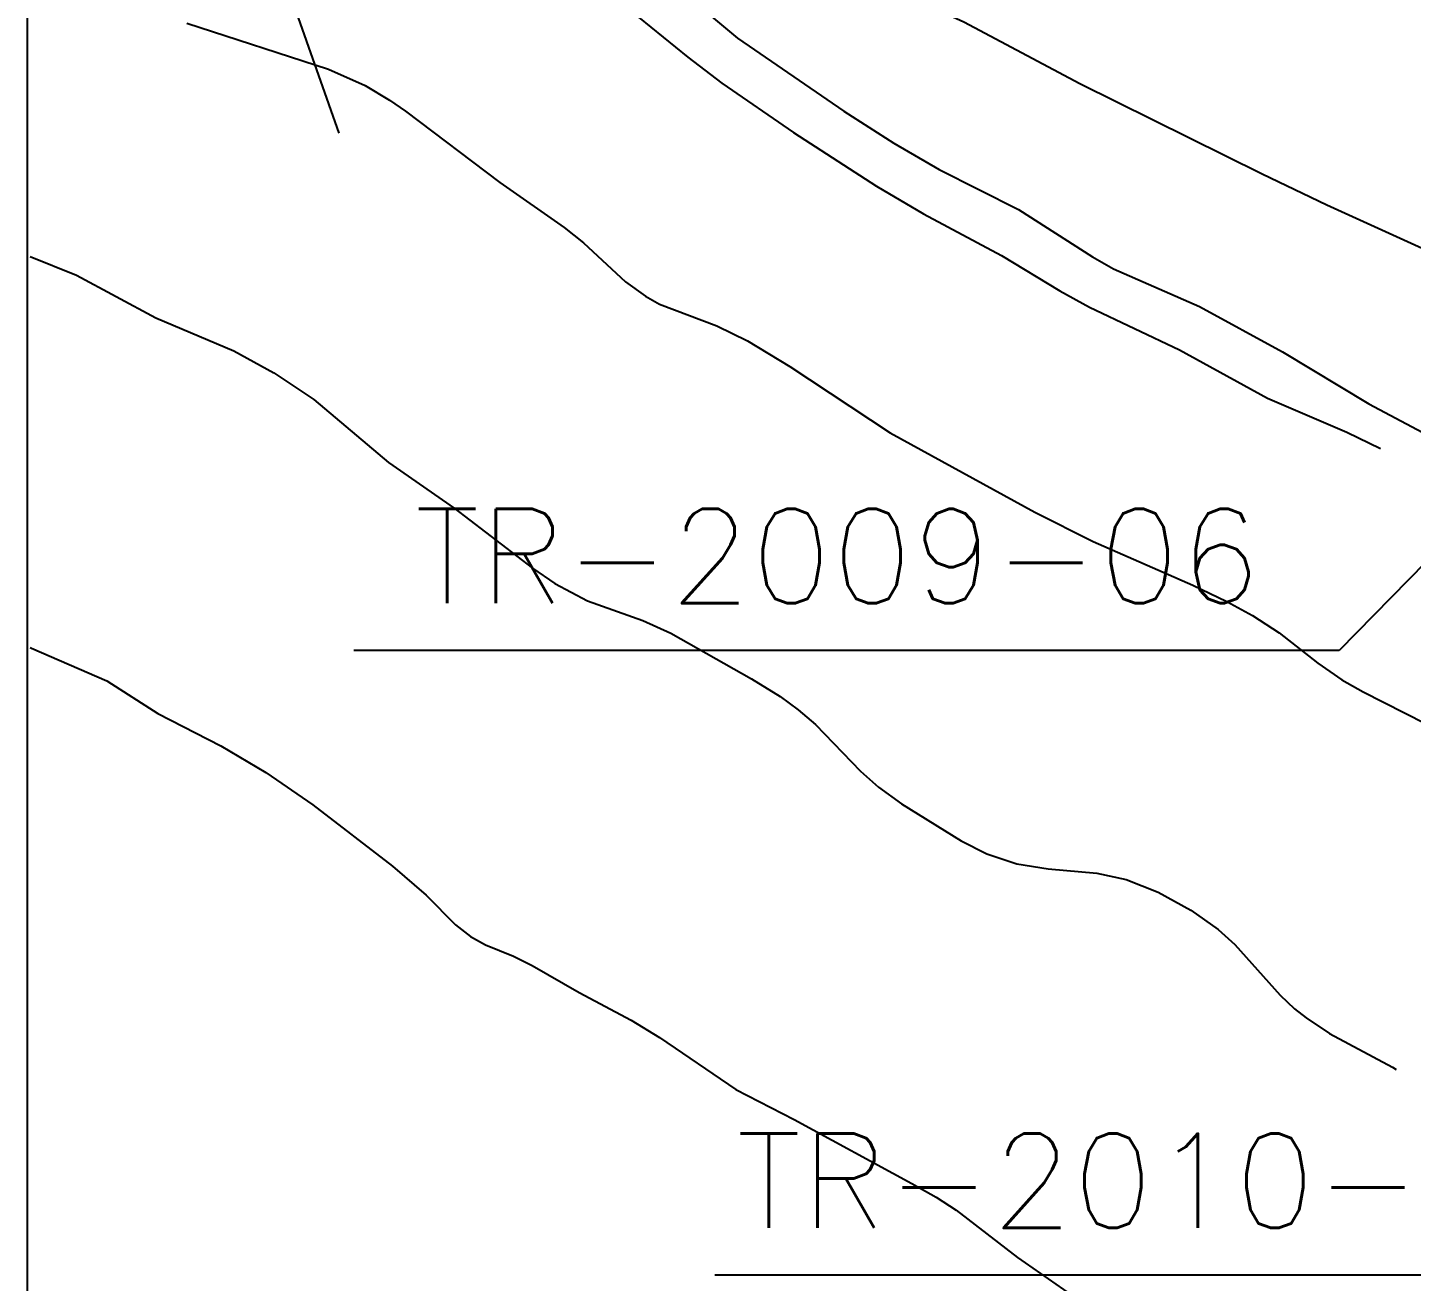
# Model space of a CAD drawing. Header units: millimetres. Extents: x 0 to 42050, y 0 to 29700.
# Drawn here: x 32800 to 34265, y 25675 to 27003 of the extents above; entities that cross this region are included whole.
import ezdxf

# ---------------------------------------------------------------- set-up
doc = ezdxf.new("R2010")
doc.units = ezdxf.units.MM
doc.header["$LTSCALE"] = 50
doc.layers.add('CHAVE', color=8, linetype='Continuous', transparency=0.4)
for name, color, linetype in [('FRL5', 5, 'Continuous'), ('TDM', 2, 'Continuous'), ('TR080', 2, 'Continuous')]:
    doc.layers.add(name, color=color, linetype=linetype)
doc.styles.add('TR100', font='simplex.shx')
doc.styles.add('TR80', font='simplex.shx', dxfattribs={"height": 2})
doc.dimstyles.new('SEG-S-1', dxfattribs={"dimscale": 50, "dimtxt": 2.5, "dimasz": 2.5, "dimexe": 1.5, "dimexo": 1.5, "dimgap": 1, "dimtad": 1, "dimdec": 0, "dimtxsty": 'TR100', "dimcen": 2.5, "dimclrd": 256, "dimclre": 256, "dimclrt": 3, "dimadec": 0, "dimazin": 0, "dimtfac": 1, "dimtdec": 0, "dimtmove": 0, "dimatfit": 3, "dimfxl": 0, "dimarcsym": 0})

# ---------------------------------------------------------------- blocks, each defined once
blk = doc.blocks.new('A$C348914f2')
at = {"layer": 'CHAVE', "flags": 128}
for points in [[(-8747.3, -1850.9), (-8698, -1891), (-8532.3, -1990.9), (-8420.3, -2309)], [(-8551.1, -1860.6), (-8508.1, -1878.6), (-8345.2, -1951.5), (-8312, -1967.4), (-8281.9, -1983.7), (-8250.1, -2004.3), (-8218.7, -2028), (-8082.5, -2137.7), (-7998.3, -2208.3), (-7885.5, -2285.6), (-7832.8, -2319.6), (-7784.6, -2347.2), (-7700.8, -2389.8), (-7622.4, -2440), (-7600.1, -2452.4), (-7509, -2492.6), (-7421.2, -2540.3)], [(-8686.4, -1868.3), (-8651.2, -1886.2), (-8613.1, -1904.1), (-8466.9, -1968.1), (-8348.7, -2012.6), (-8319.9, -2026.2), (-8297, -2038.8), (-8266.1, -2058.7), (-8246.4, -2073.2), (-8182.6, -2125), (-8116.2, -2175.2), (-8050.8, -2228.4), (-8014.7, -2256), (-7939.1, -2308.2), (-7850.9, -2365.1), (-7801.2, -2394.3), (-7718.7, -2438.5), (-7656.9, -2475.8), (-7625.6, -2493.2), (-7530.3, -2538.4), (-7436.9, -2589.5), (-7352.8, -2625.5), (-7317.3, -2642.9)], [(-8082.1, -1926.9), (-8034.1, -1974), (-7912.9, -2098.6), (-7884.4, -2124), (-7861.8, -2140.3), (-7833.5, -2156.6), (-7758.7, -2191), (-7635.8, -2256.3), (-7442.7, -2351.9), (-7374.1, -2384.9), (-7218.8, -2455.3), (-7178.1, -2476.9), (-7108.4, -2516.6), (-7072.9, -2539.3), (-6989.3, -2597.2), (-6873.9, -2673.8), (-6765.9, -2754.9), (-6729.7, -2784.9)], [(-8581.5, -2192.3), (-8431.4, -2241.2), (-8392.5, -2258.4), (-8366.8, -2273.7), (-8349.8, -2285.6), (-8249.9, -2361.1), (-8181.9, -2408.9), (-8161.4, -2425), (-8117, -2466.2), (-8095.8, -2481.4), (-8080.9, -2489.8), (-8020.2, -2513.1), (-7987.6, -2528.9), (-7942.9, -2556.1), (-7836.6, -2626.4), (-7683.3, -2710.2), (-7621.6, -2741.5), (-7515.9, -2787.7), (-7480, -2804.9), (-7452.7, -2819.6), (-7424.7, -2838.3), (-7383.5, -2870.4), (-7358.3, -2887.8), (-7335.5, -2900.8), (-7269.7, -2934.3)], [(-8581.5, -2192.3), (-8431.4, -2241.2), (-8392.5, -2258.4), (-8366.8, -2273.7), (-8349.8, -2285.6), (-8249.9, -2361.1), (-8181.9, -2408.9), (-8161.4, -2425), (-8117, -2466.2), (-8095.8, -2481.4), (-8080.9, -2489.8), (-8020.2, -2513.1), (-7987.6, -2528.9), (-7942.9, -2556.1), (-7836.6, -2626.4), (-7683.3, -2710.2), (-7621.6, -2741.5), (-7515.9, -2787.7), (-7480, -2804.9), (-7452.7, -2819.6), (-7424.7, -2838.3), (-7383.5, -2870.4), (-7358.3, -2887.8), (-7335.5, -2900.8), (-7269.7, -2934.3)], [(-8747.3, -2439.4), (-8698.4, -2459.2), (-8614.2, -2504.5), (-8531.7, -2539.5), (-8489.3, -2562.7), (-8447.1, -2590.8), (-8367.9, -2657.7), (-8298.3, -2706.2), (-8215.5, -2769.6), (-8191.7, -2786), (-8157.1, -2804.3), (-8098.6, -2824.9), (-8068.7, -2838.5), (-7983.5, -2886.8), (-7953.1, -2905.7), (-7933.9, -2919.7), (-7915.8, -2935.4), (-7868.1, -2984.5), (-7849.1, -3001.6), (-7824.5, -3019.3), (-7761.3, -3058.4), (-7734.3, -3072.3), (-7702.4, -3082.7), (-7669.3, -3088.3), (-7617.6, -3092.8), (-7586.8, -3099.5), (-7552.7, -3112.9), (-7518.1, -3132), (-7489.2, -3152.4), (-7471.4, -3168.2), (-7423.4, -3221.9), (-7408.5, -3236.3), (-7396.2, -3246.1), (-7371.3, -3262.4), (-7304.6, -3298.4), (-7300.6, -3300.8)], [(-7421.2, -2540.3), (-7329.5, -2595.4), (-7255.9, -2634.9), (-7182.3, -2670.1), (-7134, -2696.4), (-7116.2, -2709.4)], [(-8747.3, -2853.8), (-8746.1, -2854.5), (-8666.2, -2888.9), (-8612.1, -2923.6), (-8545.4, -2957.7), (-8497.8, -2986.2), (-8447.9, -3020.2), (-8363.6, -3085.4), (-8328, -3115.9), (-8296.8, -3147.4), (-8281, -3159.9), (-8265.2, -3168.7), (-8235.5, -3180.8), (-8215.6, -3190.7), (-8166, -3219.1), (-8110.7, -3248.5), (-8080.7, -3266.9), (-8000, -3321.9), (-7938.4, -3353.8), (-7813.5, -3421.4), (-7787.8, -3435.9), (-7766.6, -3449.8), (-7701.9, -3499.8), (-7628.8, -3550.7)]]:
    blk.add_lwpolyline(points, dxfattribs=at)
at = {"layer": 'FRL5'}
blk.add_lwpolyline([(-8750, 0), (0, 0), (0, -4880.9), (-8750, -4880.9)], close=True, dxfattribs=at)
at = {"layer": 'TR080', "style": 'TR80'}
for s, p in [('TR-2009-06 ', (-8339.9, -2806.8)), ('TR-2010-03', (-7999.2, -3468.5))]:
    blk.add_text(s, height=100, dxfattribs=at).set_placement(p)
at = {"layer": 'TDM'}
for points in [[(-6763.9, -2247.8), (-7361, -2856.8), (-8404.7, -2856.8)], [(-6403.7, -2713.7), (-6978.7, -3518.5), (-8022.4, -3518.5)]]:
    blk.add_leader(points, dimstyle='SEG-S-1', override={"dimgap": 1, "dimtad": 0}, dxfattribs=at)

msp = doc.modelspace()

# ---------------------------------------------------------------- block references
msp.add_blockref('A$C348914f2', (41550, 29200))

doc.saveas('drawing.dxf')
